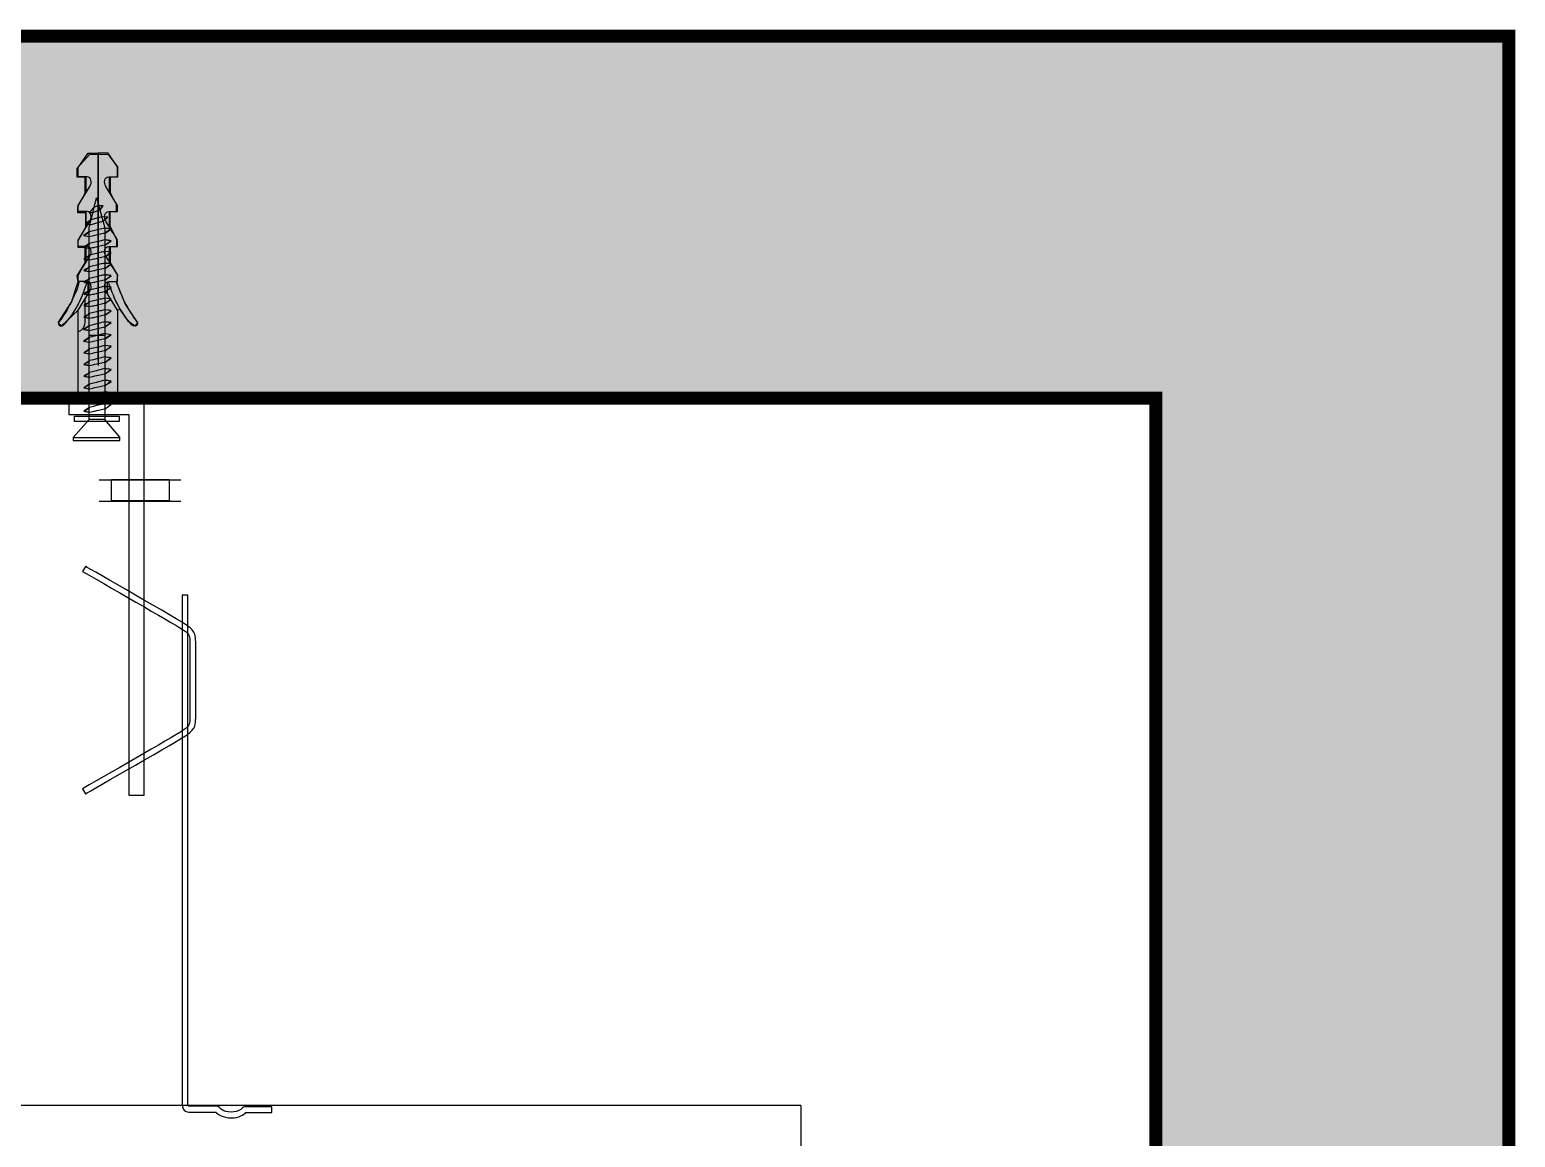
# Model space of a CAD drawing. Header units: millimetres. Extents: x 24747 to 137666, y -34589 to 43444.
# Drawn here: x 127662.2 to 127890, y 4331.8 to 4501.7 of the extents above; entities that cross this region are included whole.
import ezdxf

# ---------------------------------------------------------------- set-up
doc = ezdxf.new("R2010")
doc.units = ezdxf.units.MM
doc.header["$LTSCALE"] = 10
doc.layers.add('Pannelli', color=7, linetype='Continuous')

msp = doc.modelspace()

# ---------------------------------------------------------------- hatches: boundary and pattern name
at = {"layer": 'Pannelli'}
h = msp.add_hatch(dxfattribs=at)
h.set_pattern_fill('GRAVEL', color=256, scale=48.572414, style=0)
h.set_pattern_definition([(-131.9872, (123472.8105, 2409.8356), (-388.579226, -437.151791), [6.53474, -646.94026]), (-175.0303, (123468.439, 2404.9784), (582.8690187, 48.5719917), [11.2138, -1110.16745]), (132.5104, (123457.2673, 2404.007), (485.7236889, -534.296975), [7.907, -782.79458]), (-92.7263, (123438.324, 2391.8638), (48.5722205, 971.4482937), [10.21177, -1010.96476]), (-67.1663, (123437.8383, 2381.6636), (-242.862551, 582.8687934), [10.01345, -991.3325]), (-2.7263, (123441.7241, 2372.4348), (-971.4482937, 48.5722205), [10.21177, -1010.96476]), (37.6942, (123451.9243, 2371.9491), (-631.4417384, -485.72367366), [13.50454, -1336.94836]), (72.2553, (123462.6103, 2380.2064), (340.00742056, 1068.5929243), [12.74968, -1262.21834]), (121.4296, (123466.496, 2392.3495), (-388.5797117, 631.4411405), [10.24635, -1014.38984]), (175.2364, (123461.153, 2401.0926), (534.2965996, -48.5720027), [11.6978, -573.19155]), (-137.6026, (123449.4957, 2402.064), (-582.8693247, -534.2961691), [15.12778, -1497.65145]), (138.8141, (123486.4108, 2391.378), (-340.007041, 291.4343533), [5.1633, -511.1685]), (171.4692, (123482.525, 2394.7782), (631.4412983, -97.1452121), [9.82314, -972.49312]), (-135, (123472.81, 2396.235), (-5e-15, -48.57243), [6.86916, -61.8226]), (-156.8014, (123469.4104, 2402.064), (242.862057, 97.144892), [3.6992, -366.2173]), (-68.1986, (123466.01, 2400.607), (-48.57241, 145.717255), [5.2314, -256.33907]), (30.9638, (123467.953, 2395.75), (145.717146, 97.144949), [8.49672, -274.7267]), (161.5651, (123475.239, 2400.121), (97.14485, -48.572336), [6.14397, -147.4555]), (16.3895, (123437.8383, 2400.6068), (485.7242465, 145.7168878), [8.60703, -852.09833]), (70.3462, (123446.0956, 2403.0355), (-194.289425, -534.2966574), [7.22082, -714.86003]), (-66.8014, (123475.239, 2409.8356), (-97.144892, 242.862057), [7.3983, -362.51817]), (-16.3895, (123478.1534, 2403.0355), (-485.7242465, 145.7168878), [8.60703, -852.09833]), (-20.556, (123437.8383, 2370.492), (-242.8621594, 97.1446335), [8.30005, -406.70285]), (-65.2249, (123445.61, 2367.5776), (-242.8616905, 534.2967199), [6.9545, -688.49663]), (66.8014, (123475.725, 2361.263), (97.144892, 242.862057), [7.3983, -362.51817]), (17.354, (123478.6392, 2368.0633), (-631.4414797, -194.2893888), [8.14224, -806.0798]), (69.444, (123451.9243, 2361.263), (-97.1446335, -242.8621594), [4.15003, -410.85287]), (101.3099, (123472.8105, 2361.263), (-48.572299, 194.289692), [2.4767, -245.19495]), (165.9638, (123472.325, 2363.692), (145.717268, -48.57232), [10.01345, -190.2557]), (-173.991, (123462.6103, 2366.1204), (485.7241276, 48.5723808), [9.27976, -918.6949]), (-56.3099, (123467.953, 2391.378), (-48.57248, 97.144806), [7.0052, -168.1251]), (-6.8428, (123471.839, 2385.5494), (825.7310067, -97.1452164), [12.23024, -1210.7919]), (60.9454, (123483.982, 2384.092), (-194.289657, -340.0069165), [5.0008, -495.0828]), (90, (123486.41, 2388.464), (-48.5724, 48.5724), [2.91434, -45.65807]), (120.2564, (123461.6388, 2367.5776), (194.2894075, -340.007017), [6.74787, -668.04167]), (48.0128, (123458.2388, 2373.4063), (388.579226, 437.151791), [13.06948, -640.4055]), (0, (123466.98, 2383.12), (48.5724, 48.5724), [12.62883, -35.9436]), (-34.6952, (123479.6106, 2383.1208), (-485.7238608, 340.007316), [7.67998, -760.3173]), (-105.9454, (123485.925, 2378.749), (-48.572409, -194.289662), [7.07224, -346.54028]), (-152.354, (123483.9821, 2371.9491), (-922.8756618, -485.72451435), [11.5148, -1139.969]), (175.4261, (123473.782, 2366.6062), (-631.4414087, 48.57216145), [12.1819, -1206.00806])])
h.paths.add_polyline_path([(126169.57034, 4445.15001), (126169.57034, 4206.01539), (126115.4468, 4206.01539), (126115.4468, 4500.66134), (127889.03391, 4500.66134), (127889.03391, 4213.23387), (127834.91036, 4213.23387), (127834.91036, 4445.15001)])

# ---------------------------------------------------------------- linework, layer by layer
for p, q in [((127669.48789, 4480.43046), (127671.40179, 4482.57251)), ((127669.61932, 4480.54195), (127671.13449, 4482.71207)), ((127671.13449, 4482.71207), (127672.65113, 4482.71207)), ((127671.40179, 4482.57251), (127674.20765, 4482.52304)), ((127672.65113, 4482.71207), (127672.65113, 4450.95778)), ((127672.6851, 4482.71207), (127672.6851, 4450.13153)), ((127674.20027, 4482.71207), (127672.6851, 4482.71207)), ((127675.71544, 4480.54195), (127674.20027, 4482.71207)), ((127674.20765, 4482.52304), (127675.65046, 4480.62539)), ((127669.48789, 4479.06813), (127669.48789, 4480.43046)), ((127669.61932, 4479.09545), (127669.61932, 4480.54195)), ((127675.65046, 4480.62539), (127675.65046, 4479.06813)), ((127675.68147, 4479.09545), (127675.68147, 4480.54195)), ((127670.72099, 4479.06813), (127669.48789, 4479.06813)), ((127670.72099, 4476.60266), (127670.72099, 4479.06813)), ((127670.85981, 4476.75403), (127670.85981, 4479.09545)), ((127674.44098, 4476.75403), (127674.44098, 4479.09545)), ((127675.65046, 4479.06813), (127674.54731, 4479.06813)), ((127674.54731, 4479.06813), (127674.54731, 4476.66764)), ((127669.55287, 4474.52706), (127670.72099, 4476.60266)), ((127671.31946, 4471.29441), (127672.44623, 4475.86502)), ((127672.44623, 4475.86502), (127673.73102, 4471.29441)), ((127674.54731, 4476.66764), (127675.45552, 4474.85121)), ((127675.45552, 4474.85121), (127675.45552, 4473.74806)), ((127669.55287, 4473.55387), (127669.55287, 4474.52706)), ((127670.78449, 4473.55387), (127669.55287, 4473.55387)), ((127669.61932, 4473.75692), (127669.61932, 4474.72126)), ((127670.78449, 4471.34757), (127670.78449, 4473.55387)), ((127670.85981, 4471.3808), (127670.85981, 4473.72296)), ((127671.41323, 4473.7045), (127671.97662, 4474.36166)), ((127671.75806, 4473.54796), (127671.41323, 4473.7045)), ((127672.00837, 4474.39267), (127671.41397, 4473.73551)), ((127671.41397, 4473.73551), (127671.78907, 4473.57897)), ((127673.22966, 4472.98383), (127671.57051, 4472.48321)), ((127671.78907, 4473.57897), (127672.97935, 4474.08108)), ((127672.75931, 4474.70723), (127672.00837, 4474.39267)), ((127673.41721, 4474.64373), (127672.75931, 4474.70723)), ((127673.44896, 4474.64373), (127672.7918, 4474.64373)), ((127672.97935, 4474.08108), (127673.41721, 4474.64373)), ((127672.97935, 4474.04859), (127673.44896, 4474.64373)), ((127674.13714, 4472.8908), (127673.22966, 4472.98383)), ((127674.16889, 4472.92181), (127673.32343, 4472.98383)), ((127673.41721, 4472.29566), (127674.13714, 4472.8908)), ((127673.47997, 4472.32667), (127674.16889, 4472.92181)), ((127674.44098, 4471.3808), (127674.44098, 4473.72296)), ((127675.45552, 4473.74806), (127674.48381, 4473.74806)), ((127674.48381, 4473.74806), (127674.48381, 4471.5425)), ((127675.68147, 4473.75692), (127675.68147, 4474.72199)), ((127669.61784, 4469.33695), (127670.78449, 4471.34757)), ((127671.31946, 4470.63577), (127670.44299, 4470.07164)), ((127670.47474, 4470.0421), (127671.31946, 4470.63577)), ((127671.57051, 4472.48321), (127670.75533, 4471.88955)), ((127670.75533, 4471.88955), (127671.57051, 4472.48321)), ((127670.75533, 4471.88955), (127671.44498, 4471.73153)), ((127671.44498, 4471.73153), (127670.75533, 4471.88955)), ((127671.31946, 4454.73093), (127671.31946, 4471.29441)), ((127673.66752, 4471.23091), (127671.31946, 4470.63577)), ((127671.31946, 4469.91658), (127673.73102, 4470.47923)), ((127671.44498, 4471.73153), (127673.41721, 4472.29566)), ((127674.60675, 4471.07437), (127673.66752, 4471.23091)), ((127673.73102, 4471.29441), (127673.73102, 4454.73093)), ((127673.73102, 4470.47923), (127674.60675, 4471.07437)), ((127674.66877, 4471.07437), (127673.79305, 4471.19989)), ((127673.79305, 4470.47923), (127674.66877, 4471.07437)), ((127674.48381, 4471.5425), (127675.52198, 4469.5304)), ((127669.61784, 4468.2338), (127669.61784, 4469.33695)), ((127670.72099, 4468.2338), (127669.61784, 4468.2338)), ((127669.6208, 4468.38443), (127669.6208, 4469.34876)), ((127670.44299, 4470.07164), (127671.31946, 4469.91658)), ((127671.31946, 4469.88409), (127670.47474, 4470.0421)), ((127670.72099, 4465.89828), (127670.72099, 4468.2338)), ((127670.85981, 4465.97286), (127670.85981, 4468.34972)), ((127674.44246, 4465.97286), (127674.44098, 4468.34972)), ((127675.52198, 4468.36301), (127674.54731, 4468.36301)), ((127674.54731, 4468.36301), (127674.54731, 4465.89828)), ((127675.52198, 4469.5304), (127675.52198, 4468.36301)), ((127675.68147, 4468.38443), (127675.68147, 4469.34876)), ((127669.48789, 4463.88692), (127670.72099, 4465.89828)), ((127674.54731, 4465.89828), (127675.65046, 4464.01688)), ((127669.61784, 4462.9787), (127669.48789, 4463.88692)), ((127669.6208, 4463.0459), (127669.6208, 4464.01023)), ((127675.65046, 4464.01688), (127675.52198, 4462.84875)), ((127675.68147, 4463.0459), (127675.68147, 4463.97626)), ((127668.57967, 4459.86493), (127669.61784, 4462.9787)), ((127671.16993, 4461.15268), (127671.16993, 4462.97723)), ((127674.13234, 4461.15268), (127674.13234, 4462.97723)), ((127675.52198, 4462.84875), (127676.88356, 4459.47506)), ((127666.56831, 4456.68544), (127668.57967, 4459.86493)), ((127676.88356, 4459.47506), (127678.69999, 4456.68544)), ((127667.08666, 4456.23207), (127666.56831, 4456.68544)), ((127669.6208, 4458.63847), (127667.08666, 4456.23207)), ((127669.6208, 4446.03275), (127669.6208, 4458.63847)), ((127669.6208, 4446.03275), (127669.6208, 4458.63847)), ((127673.66752, 4456.86044), (127671.31946, 4456.26382)), ((127674.60675, 4456.70242), (127673.66752, 4456.86044)), ((127673.73102, 4456.10728), (127674.60675, 4456.70242)), ((127674.66877, 4456.73491), (127673.79305, 4456.86044)), ((127673.79305, 4456.13977), (127674.66877, 4456.73491)), ((127676.1053, 4458.76104), (127675.68147, 4458.63847)), ((127675.68147, 4458.63847), (127675.68147, 4446.03275)), ((127675.68147, 4458.63847), (127675.68147, 4446.03275)), ((127677.33841, 4456.88037), (127676.1053, 4458.76104)), ((127678.3116, 4456.16636), (127677.33841, 4456.88037)), ((127678.69999, 4456.68544), (127678.3116, 4456.16636)), ((127671.31946, 4456.26382), (127670.44299, 4455.70117)), ((127670.44299, 4455.70117), (127671.31946, 4455.54463)), ((127671.31946, 4454.44296), (127670.44299, 4453.87884)), ((127670.47474, 4455.70117), (127671.31946, 4456.29631)), ((127671.31946, 4455.54463), (127670.47474, 4455.70117)), ((127670.47474, 4453.8493), (127671.31946, 4454.44296)), ((127671.31946, 4455.54463), (127673.73102, 4456.10728)), ((127671.31946, 4441.8904), (127671.31946, 4455.1016)), ((127673.66752, 4455.0381), (127671.31946, 4454.44296)), ((127673.73102, 4454.73093), (127671.31946, 4454.73093)), ((127674.60675, 4454.88156), (127673.66752, 4455.0381)), ((127673.73102, 4455.1016), (127673.73102, 4441.8904)), ((127673.73102, 4454.28643), (127674.60675, 4454.88156)), ((127674.66877, 4454.88156), (127673.79305, 4455.00709)), ((127673.79305, 4454.28643), (127674.66877, 4454.88156)), ((127670.44299, 4453.87884), (127671.31946, 4453.72378)), ((127671.31946, 4453.69129), (127670.47474, 4453.8493)), ((127671.31946, 4453.72378), (127673.73102, 4454.28643)), ((127675.68147, 4446.03275), (127669.61932, 4446.03275)), ((127669.61932, 4446.03275), (127669.6208, 4446.03275)), ((127675.68147, 4446.03275), (127669.61932, 4446.03275)), ((127669.61932, 4446.03275), (127669.6208, 4446.03275)), ((127679.75478, 4445.15001), (127668.20937, 4445.15001)), ((127668.20937, 4445.15001), (127668.20937, 4442.62177)), ((127679.75478, 4384.25827), (127679.75478, 4445.15001)), ((127668.20937, 4442.62177), (127677.372, 4442.62177)), ((127671.31059, 4441.8904), (127668.84439, 4439.10816)), ((127669.0803, 4441.54004), (127669.0803, 4442.38512)), ((127669.0803, 4442.38512), (127675.93584, 4442.38512)), ((127675.93584, 4441.54004), (127669.0803, 4441.54004)), ((127673.73102, 4441.8904), (127671.31946, 4441.8904)), ((127676.02297, 4439.15247), (127673.72216, 4441.8904)), ((127675.93584, 4442.38512), (127675.93584, 4441.54004)), ((127677.372, 4442.62177), (127677.372, 4384.25827)), ((127668.84439, 4439.10816), (127668.84439, 4438.65479)), ((127668.84439, 4439.10816), (127676.00156, 4439.10816)), ((127668.84439, 4438.65479), (127676.02297, 4438.65479)), ((127676.02297, 4438.65479), (127676.02297, 4439.15247)), ((127672.82059, 4432.63289), (127685.37906, 4432.63289)), ((127674.75812, 4429.37513), (127674.75812, 4432.65061)), ((127674.75812, 4432.65061), (127683.57888, 4432.65061)), ((127683.57888, 4432.65061), (127683.57888, 4429.37513)), ((127672.82059, 4429.33526), (127685.37906, 4429.33526)), ((127683.57888, 4429.37513), (127674.75812, 4429.37513)), ((127677.372, 4384.25827), (127679.75478, 4384.25827)), ((127780.45469, 4336.63522), (127003.62814, 4336.63522)), ((127773.20891, 4336.63522), (127773.20891, 4336.61233)), ((127780.45469, 4336.63522), (127780.45469, 4319.82623))]:
    msp.add_line(p, q, dxfattribs=at)
at = {"layer": 'Pannelli', "const_width": 2}
for points in [[(126169.57034, 4445.15001), (126169.57034, 4206.01539), (126115.4468, 4206.01539), (126115.4468, 4500.66134), (127889.03391, 4500.66134), (127889.03391, 4213.23387), (127834.91036, 4213.23387), (127834.91036, 4445.15001), (126169.57034, 4445.15001)], [(127003.62814, 4500.66134), (127889.03391, 4500.66134), (127889.03391, 4213.23387)], [(127003.62814, 4445.15001), (127834.91036, 4445.15001), (127834.91036, 4213.23387)]]:
    msp.add_lwpolyline(points, dxfattribs=at)
at = {"layer": 'Pannelli'}
for points in [[(127670.99715, 4479.09545), (127670.99715, 4479.09545), (127669.61932, 4479.09545), (127669.61932, 4479.09545)], [(127669.61932, 4474.72126), (127669.61932, 4474.72126), (127671.41065, 4477.61425), (127671.41065, 4477.61425)], [(127671.41065, 4477.61425), (127671.79018, 4478.20053), (127671.65136, 4479.06075), (127670.99715, 4479.09545)], [(127673.85618, 4477.61425), (127673.51062, 4478.20053), (127673.64943, 4479.06075), (127674.30364, 4479.09545)], [(127675.68147, 4474.72199), (127675.68147, 4474.72199), (127673.85618, 4477.61425), (127673.85618, 4477.61425)], [(127674.30364, 4479.09545), (127674.30364, 4479.09545), (127675.68147, 4479.09545), (127675.68147, 4479.09545)], [(127670.99715, 4473.75692), (127670.51572, 4473.75692), (127670.68703, 4473.75692), (127669.61932, 4473.75692)], [(127671.41065, 4472.27572), (127671.79018, 4472.862), (127671.65136, 4473.72296), (127670.99715, 4473.75692)], [(127673.85618, 4472.27572), (127673.51062, 4472.862), (127673.64943, 4473.72296), (127674.30364, 4473.75692)], [(127674.30364, 4473.75692), (127674.75258, 4473.75692), (127674.61376, 4473.75692), (127675.68147, 4473.75692)], [(127669.6208, 4469.38346), (127670.2056, 4470.34706), (127669.99885, 4470.00297), (127671.41065, 4472.27572)], [(127675.68147, 4469.38346), (127675.09667, 4470.34706), (127675.26797, 4470.00297), (127673.85618, 4472.27572)], [(127670.99715, 4468.41913), (127670.51572, 4468.41913), (127670.68703, 4468.41913), (127669.6208, 4468.41913)], [(127671.38222, 4468.88284), (127671.10089, 4468.69529), (127671.19467, 4468.75731), (127670.50575, 4468.2877)], [(127670.50575, 4468.2877), (127670.78634, 4468.25669), (127670.6933, 4468.25669), (127671.38222, 4468.13116)], [(127671.41065, 4466.93793), (127671.79018, 4467.48877), (127671.65136, 4468.38443), (127670.99715, 4468.41913)], [(127673.76204, 4469.41448), (127672.97935, 4469.22693), (127673.22966, 4469.28895), (127671.38222, 4468.88284)], [(127671.38222, 4468.13116), (127672.19592, 4468.31871), (127671.91459, 4468.25669), (127673.79305, 4468.69529)], [(127673.85618, 4466.93793), (127673.51062, 4467.48877), (127673.64943, 4468.38443), (127674.30364, 4468.41913)], [(127674.66877, 4469.25794), (127674.35717, 4469.32144), (127674.45095, 4469.28895), (127673.76204, 4469.41448)], [(127673.79305, 4468.69529), (127674.10612, 4468.91385), (127674.01161, 4468.85183), (127674.66877, 4469.25794)], [(127674.30364, 4468.41913), (127674.75258, 4468.41913), (127674.61376, 4468.41913), (127675.68147, 4468.41913)], [(127669.6208, 4464.01023), (127670.2056, 4465.00853), (127669.99885, 4464.66518), (127671.41065, 4466.93793)], [(127671.38222, 4467.0989), (127671.10089, 4466.87886), (127671.19467, 4466.97337), (127670.50575, 4466.50228)], [(127670.50575, 4466.50228), (127670.78634, 4466.44026), (127670.6933, 4466.47127), (127671.38222, 4466.34722)], [(127673.76204, 4467.66155), (127672.97935, 4467.474), (127673.22966, 4467.53602), (127671.38222, 4467.0989)], [(127671.38222, 4466.34722), (127672.19592, 4466.53477), (127671.91459, 4466.47127), (127673.79305, 4466.90987)], [(127673.76204, 4465.87761), (127672.97935, 4465.69006), (127673.22966, 4465.75208), (127671.38222, 4465.28099)], [(127674.66877, 4467.50501), (127674.35717, 4467.56851), (127674.45095, 4467.53602), (127673.76204, 4467.66155)], [(127674.66877, 4465.72107), (127674.35717, 4465.78309), (127674.45095, 4465.75208), (127673.76204, 4465.87761)], [(127673.79305, 4466.90987), (127674.10612, 4467.12991), (127674.01161, 4467.06641), (127674.66877, 4467.50501)], [(127673.79305, 4465.12593), (127674.10612, 4465.31348), (127674.01161, 4465.28099), (127674.66877, 4465.72107)], [(127675.68147, 4464.01023), (127675.09667, 4465.01), (127675.26797, 4464.66518), (127673.85618, 4466.93793)], [(127671.38222, 4465.28099), (127671.10089, 4465.09492), (127671.19467, 4465.15694), (127670.50575, 4464.71834)], [(127670.50575, 4464.71834), (127670.78634, 4464.65632), (127670.6933, 4464.68733), (127671.38222, 4464.5618)], [(127671.38222, 4463.49705), (127671.10089, 4463.3095), (127671.19467, 4463.373), (127670.50575, 4462.9344)], [(127671.38222, 4464.5618), (127672.19592, 4464.74935), (127671.91459, 4464.68733), (127673.79305, 4465.12593)], [(127673.76204, 4464.09219), (127672.97935, 4463.90464), (127673.22966, 4463.96666), (127671.38222, 4463.49705)], [(127674.66877, 4463.93565), (127674.35717, 4463.99768), (127674.45095, 4463.96666), (127673.76204, 4464.09219)], [(127673.79305, 4463.34051), (127674.10612, 4463.52954), (127674.01161, 4463.46604), (127674.66877, 4463.93565)], [(127669.7921, 4463.0459), (127669.31068, 4461.15268), (127668.07019, 4458.60377), (127666.69384, 4456.88185)], [(127667.38201, 4456.36498), (127669.20583, 4458.19027), (127670.41235, 4460.91049), (127670.99863, 4463.0459)], [(127670.99863, 4463.0459), (127670.99863, 4463.0459), (127669.6208, 4463.0459), (127669.6208, 4463.0459)], [(127669.6208, 4458.63847), (127669.6208, 4458.63847), (127671.41212, 4461.56543), (127671.41212, 4461.56543)], [(127670.50575, 4462.9344), (127670.78634, 4462.8709), (127670.6933, 4462.90339), (127671.38222, 4462.74537)], [(127671.38222, 4461.71311), (127671.10089, 4461.52408), (127671.19467, 4461.58759), (127670.50575, 4461.14898)], [(127670.50575, 4461.14898), (127670.78634, 4461.08696), (127670.6933, 4461.11797), (127671.38222, 4460.96143)], [(127671.41212, 4461.56543), (127671.79018, 4462.15024), (127671.65136, 4463.01193), (127670.99863, 4463.0459)], [(127671.38222, 4462.74537), (127672.19592, 4462.96541), (127671.91459, 4462.90339), (127673.79305, 4463.34051)], [(127673.76204, 4462.30825), (127672.97935, 4462.11922), (127673.22966, 4462.18272), (127671.38222, 4461.71311)], [(127671.38222, 4460.96143), (127672.19592, 4461.18), (127671.91459, 4461.08696), (127673.79305, 4461.55657)], [(127673.85618, 4461.56543), (127673.51209, 4462.15024), (127673.64943, 4463.01193), (127674.30364, 4463.0459)], [(127674.66877, 4462.15171), (127674.35717, 4462.21374), (127674.45095, 4462.18272), (127673.76204, 4462.30825)], [(127673.79305, 4461.55657), (127674.10612, 4461.74412), (127674.01161, 4461.6821), (127674.66877, 4462.15171)], [(127675.68147, 4458.63847), (127675.68147, 4458.63847), (127673.85618, 4461.56543), (127673.85618, 4461.56543)], [(127677.92026, 4456.36498), (127676.09497, 4458.19027), (127674.88992, 4460.91122), (127674.26968, 4463.0459)], [(127674.30364, 4463.0459), (127674.30364, 4463.0459), (127675.68147, 4463.0459), (127675.68147, 4463.0459)], [(127675.51016, 4463.0459), (127675.99159, 4461.15268), (127677.26605, 4458.60377), (127678.64387, 4456.88185)], [(127671.38222, 4459.92769), (127671.10089, 4459.74014), (127671.19467, 4459.80217), (127670.50575, 4459.33403)], [(127670.50575, 4459.33403), (127670.78634, 4459.30154), (127670.6933, 4459.30154), (127671.38222, 4459.17602)], [(127670.65306, 4460.32495), (127670.65306, 4460.32495), (127670.65306, 4456.77848), (127670.65306, 4456.77848)], [(127673.76204, 4460.49182), (127672.97935, 4460.30427), (127673.22966, 4460.39731), (127671.38222, 4459.92769)], [(127671.38222, 4459.17602), (127672.19592, 4459.36357), (127671.91459, 4459.30154), (127673.79305, 4459.77116)], [(127674.66877, 4460.33528), (127674.35717, 4460.39731), (127674.45095, 4460.39731), (127673.76204, 4460.49182)], [(127673.79305, 4459.77116), (127674.10612, 4459.96018), (127674.01161, 4459.89668), (127674.66877, 4460.33528)], [(127666.69384, 4456.88185), (127666.41768, 4456.43365), (127666.83118, 4455.98619), (127667.38201, 4456.36498)], [(127670.65306, 4456.77848), (127670.6191, 4456.02089), (127670.03429, 4455.36595), (127669.65476, 4455.36595)], [(127671.38222, 4458.14228), (127671.10089, 4457.9562), (127671.19467, 4458.01823), (127670.50575, 4457.54861)], [(127670.50575, 4457.54861), (127670.78634, 4457.51613), (127670.6933, 4457.51613), (127671.38222, 4457.39208)], [(127673.76204, 4458.7064), (127672.97935, 4458.51885), (127673.22966, 4458.58088), (127671.38222, 4458.14228)], [(127671.38222, 4457.39208), (127672.19592, 4457.57963), (127671.91459, 4457.51613), (127673.79305, 4457.9562)], [(127674.66877, 4458.54987), (127674.35717, 4458.61337), (127674.45095, 4458.61337), (127673.76204, 4458.7064)], [(127673.79305, 4457.9562), (127674.10612, 4458.17477), (127674.01161, 4458.11274), (127674.66877, 4458.54987)], [(127678.64387, 4456.88185), (127678.88459, 4456.43365), (127678.50506, 4455.98619), (127677.92026, 4456.36498)], [(127671.38222, 4452.69003), (127671.10089, 4452.50248), (127671.19467, 4452.56451), (127670.50575, 4452.0949)], [(127670.50575, 4452.0949), (127670.78634, 4452.06388), (127670.6933, 4452.06388), (127671.38222, 4451.93836)], [(127673.76204, 4453.22167), (127672.97935, 4453.03412), (127673.22966, 4453.09615), (127671.38222, 4452.69003)], [(127671.38222, 4451.93836), (127672.19592, 4452.12591), (127671.91459, 4452.06388), (127673.79305, 4452.50248)], [(127674.66877, 4453.06513), (127674.35717, 4453.12864), (127674.45095, 4453.09615), (127673.76204, 4453.22167)], [(127673.79305, 4452.50248), (127674.10612, 4452.72105), (127674.01161, 4452.65902), (127674.66877, 4453.06513)], [(127671.38222, 4450.90609), (127671.10089, 4450.68606), (127671.19467, 4450.78057), (127670.50575, 4450.30948)], [(127670.50575, 4450.30948), (127670.78634, 4450.24745), (127670.6933, 4450.27847), (127671.38222, 4450.15442)], [(127673.76204, 4451.46874), (127672.97935, 4451.28119), (127673.22966, 4451.34322), (127671.38222, 4450.90609)], [(127671.38222, 4450.15442), (127672.19592, 4450.34197), (127671.91459, 4450.27847), (127673.79305, 4450.71707)], [(127674.66877, 4451.31221), (127674.35717, 4451.37571), (127674.45095, 4451.34322), (127673.76204, 4451.46874)], [(127673.79305, 4450.71707), (127674.10612, 4450.93711), (127674.01161, 4450.87361), (127674.66877, 4451.31221)], [(127671.38222, 4449.08819), (127671.10089, 4448.90211), (127671.19467, 4448.96414), (127670.50575, 4448.52554)], [(127670.50575, 4448.52554), (127670.78634, 4448.46351), (127670.6933, 4448.49453), (127671.38222, 4448.369)], [(127673.76204, 4449.6848), (127672.97935, 4449.49725), (127673.22966, 4449.55928), (127671.38222, 4449.08819)], [(127671.38222, 4448.369), (127672.19592, 4448.55655), (127671.91459, 4448.49453), (127673.79305, 4448.93313)], [(127673.76204, 4447.89939), (127672.97935, 4447.71184), (127673.22966, 4447.77386), (127671.38222, 4447.30425)], [(127674.66877, 4449.52827), (127674.35717, 4449.59029), (127674.45095, 4449.55928), (127673.76204, 4449.6848)], [(127674.66877, 4447.74285), (127674.35717, 4447.80487), (127674.45095, 4447.77386), (127673.76204, 4447.89939)], [(127673.79305, 4448.93313), (127674.10612, 4449.12068), (127674.01161, 4449.08819), (127674.66877, 4449.52827)], [(127673.79305, 4447.14771), (127674.10612, 4447.33674), (127674.01161, 4447.27324), (127674.66877, 4447.74285)], [(127671.38222, 4447.30425), (127671.10089, 4447.1167), (127671.19467, 4447.1802), (127670.50575, 4446.7416)], [(127670.50575, 4446.7416), (127670.78634, 4446.6781), (127670.6933, 4446.71059), (127671.38222, 4446.55257)], [(127671.38222, 4445.52031), (127671.10089, 4445.33128), (127671.19467, 4445.39478), (127670.50575, 4444.95618)], [(127671.38222, 4446.55257), (127672.19592, 4446.77261), (127671.91459, 4446.71059), (127673.79305, 4447.14771)], [(127673.76204, 4446.11545), (127672.97935, 4445.92642), (127673.22966, 4445.98992), (127671.38222, 4445.52031)], [(127671.38222, 4444.76863), (127672.19592, 4444.98719), (127671.91459, 4444.89416), (127673.79305, 4445.36377)], [(127674.66877, 4445.95891), (127674.35717, 4446.02093), (127674.45095, 4445.98992), (127673.76204, 4446.11545)], [(127673.79305, 4445.36377), (127674.10612, 4445.55132), (127674.01161, 4445.48929), (127674.66877, 4445.95891)], [(127670.50575, 4444.95618), (127670.78634, 4444.89416), (127670.6933, 4444.92517), (127671.38222, 4444.76863)], [(127671.38222, 4443.73489), (127671.10089, 4443.54734), (127671.19467, 4443.60936), (127670.50575, 4443.14123)], [(127670.50575, 4443.14123), (127670.78634, 4443.10874), (127670.6933, 4443.10874), (127671.38222, 4442.98321)], [(127673.76204, 4444.29902), (127672.97935, 4444.11147), (127673.22966, 4444.2045), (127671.38222, 4443.73489)], [(127671.38222, 4442.98321), (127672.19592, 4443.17076), (127671.91459, 4443.10874), (127673.79305, 4443.57835)], [(127674.66877, 4444.14248), (127674.35717, 4444.2045), (127674.45095, 4444.2045), (127673.76204, 4444.29902)], [(127673.79305, 4443.57835), (127674.10612, 4443.76738), (127674.01161, 4443.70388), (127674.66877, 4444.14248)], [(127670.74573, 4419.3353), (127670.74573, 4419.3353), (127670.3027, 4418.55925), (127670.3027, 4418.55925)], [(127670.3027, 4418.55925), (127675.34218, 4415.67955), (127685.08666, 4410.0811), (127685.89667, 4409.50295)], [(127686.41576, 4410.22878), (127685.36799, 4410.97824), (127671.34235, 4418.99416), (127670.74573, 4419.3353)], [(127685.56144, 4414.92787), (127685.56144, 4414.92787), (127685.56144, 4336.82166), (127685.56144, 4336.82166)], [(127686.45415, 4414.92787), (127686.45415, 4414.92787), (127685.56144, 4414.92787), (127685.56144, 4414.92787)], [(127686.45415, 4336.82166), (127686.45415, 4336.82166), (127686.45415, 4414.92787), (127686.45415, 4414.92787)], [(127685.89667, 4409.50295), (127686.75246, 4408.89156), (127686.75246, 4408.49653), (127686.75246, 4407.78103)], [(127687.64591, 4407.78103), (127687.64591, 4408.55338), (127687.64591, 4409.35084), (127686.41576, 4410.22878)], [(127686.75246, 4407.78103), (127686.75246, 4407.78103), (127686.75246, 4396.02002), (127686.75246, 4396.02002)], [(127687.64591, 4396.02002), (127687.64591, 4396.02002), (127687.64591, 4407.78103), (127687.64591, 4407.78103)], [(127686.75246, 4396.02002), (127686.75246, 4395.30453), (127686.75246, 4394.90949), (127685.89667, 4394.29884)], [(127686.41576, 4393.57227), (127687.64591, 4394.45021), (127687.64591, 4395.24841), (127687.64591, 4396.02002)], [(127685.89667, 4394.29884), (127685.08666, 4393.72069), (127675.34218, 4388.12151), (127670.3027, 4385.2418)], [(127670.74573, 4384.46576), (127671.34235, 4384.80689), (127685.36799, 4392.82281), (127686.41576, 4393.57227)], [(127670.3027, 4385.2418), (127670.3027, 4385.2418), (127670.74573, 4384.46576), (127670.74573, 4384.46576)], [(127685.56144, 4336.82166), (127685.56144, 4335.63064), (127686.50215, 4335.63064), (127687.12461, 4335.63064)], [(127687.12461, 4336.52409), (127686.45415, 4336.52409), (127686.45415, 4336.52409), (127686.45415, 4336.82166)], [(127690.92065, 4336.52409), (127690.92065, 4336.52409), (127687.12461, 4336.52409), (127687.12461, 4336.52409)], [(127691.27507, 4336.34835), (127691.1909, 4336.4569), (127691.05799, 4336.52409), (127690.92065, 4336.52409)], [(127695.16415, 4336.44951), (127695.02534, 4336.44951), (127694.89095, 4336.3801), (127694.80677, 4336.27082)], [(127699.33234, 4336.44951), (127699.33234, 4336.44951), (127695.16415, 4336.44951), (127695.16415, 4336.44951)], [(127699.33234, 4335.55606), (127699.33234, 4335.55606), (127699.33234, 4336.44951), (127699.33234, 4336.44951)], [(127687.12461, 4335.63064), (127687.12461, 4335.63064), (127690.37424, 4335.63064), (127690.72571, 4335.63064)], [(127695.35761, 4335.55606), (127695.70982, 4335.55606), (127699.33234, 4335.55606), (127699.33234, 4335.55606)]]:
    msp.add_open_spline(points, degree=3, dxfattribs=at)
for points, knots in [([(127671.38222, 4468.06914), (127671.10089, 4468.16365), (127671.19393, 4468.13116), (127670.53677, 4468.25669), (127670.81883, 4468.47673), (127670.72432, 4468.41322), (127671.38222, 4468.85183)], [0, 0, 0, 0, 1, 1, 1, 2, 2, 2, 2]), ([(127673.82406, 4468.66428), (127674.13714, 4468.88284), (127674.04336, 4468.81934), (127674.70052, 4469.28895), (127674.4192, 4469.32144), (127674.51297, 4469.32144), (127673.82406, 4469.41448)], [0, 0, 0, 0, 1, 1, 1, 2, 2, 2, 2]), ([(127671.38222, 4466.31621), (127671.10089, 4466.37823), (127671.19393, 4466.37823), (127670.53677, 4466.47127), (127670.81883, 4466.69131), (127670.72432, 4466.62781), (127671.38222, 4467.06641)], [0, 0, 0, 0, 1, 1, 1, 2, 2, 2, 2]), ([(127673.82406, 4466.87886), (127674.13714, 4467.0989), (127674.04336, 4467.0354), (127674.70052, 4467.50501), (127674.4192, 4467.53602), (127674.51297, 4467.53602), (127673.82406, 4467.63054)], [0, 0, 0, 0, 1, 1, 1, 2, 2, 2, 2]), ([(127673.82406, 4465.09492), (127674.13714, 4465.31348), (127674.04336, 4465.24998), (127674.70052, 4465.72107), (127674.4192, 4465.75208), (127674.51297, 4465.75208), (127673.82406, 4465.81411)], [0, 0, 0, 0, 1, 1, 1, 2, 2, 2, 2]), ([(127671.38222, 4464.49978), (127671.10089, 4464.59282), (127671.19393, 4464.5618), (127670.53677, 4464.68733), (127670.81883, 4464.87488), (127670.72432, 4464.81286), (127671.38222, 4465.28099)], [0, 0, 0, 0, 1, 1, 1, 2, 2, 2, 2]), ([(127671.38222, 4462.71436), (127671.10089, 4462.77639), (127671.19393, 4462.77639), (127670.53677, 4462.90339), (127670.81883, 4463.12195), (127670.72432, 4463.05845), (127671.38222, 4463.49705)], [0, 0, 0, 0, 1, 1, 1, 2, 2, 2, 2]), ([(127673.82406, 4463.3095), (127674.13714, 4463.52954), (127674.04336, 4463.46604), (127674.70052, 4463.90464), (127674.4192, 4463.96666), (127674.51297, 4463.96666), (127673.82406, 4464.02869)], [0, 0, 0, 0, 1, 1, 1, 2, 2, 2, 2]), ([(127671.38222, 4460.92895), (127671.10089, 4460.99245), (127671.19393, 4460.99245), (127670.53677, 4461.11797), (127670.81883, 4461.30552), (127670.72432, 4461.24202), (127671.38222, 4461.6821)], [0, 0, 0, 0, 1, 1, 1, 2, 2, 2, 2]), ([(127673.82406, 4461.52408), (127674.13714, 4461.74412), (127674.04336, 4461.6821), (127674.70052, 4462.11922), (127674.4192, 4462.18272), (127674.51297, 4462.18272), (127673.82406, 4462.24475)], [0, 0, 0, 0, 1, 1, 1, 2, 2, 2, 2]), ([(127671.38222, 4459.145), (127671.10089, 4459.20851), (127671.19393, 4459.20851), (127670.53677, 4459.30154), (127670.81883, 4459.52158), (127670.72432, 4459.45808), (127671.38222, 4459.92769)], [0, 0, 0, 0, 1, 1, 1, 2, 2, 2, 2]), ([(127673.82406, 4459.74014), (127674.13714, 4459.96018), (127674.04336, 4459.89668), (127674.70052, 4460.33528), (127674.4192, 4460.39731), (127674.51297, 4460.39731), (127673.82406, 4460.46081)], [0, 0, 0, 0, 1, 1, 1, 2, 2, 2, 2]), ([(127671.38222, 4457.35959), (127671.10089, 4457.42309), (127671.19393, 4457.42309), (127670.53677, 4457.54861), (127670.81883, 4457.73616), (127670.72432, 4457.67414), (127671.38222, 4458.11274)], [0, 0, 0, 0, 1, 1, 1, 2, 2, 2, 2]), ([(127673.82406, 4457.92371), (127674.13714, 4458.14228), (127674.04336, 4458.08025), (127674.70052, 4458.54987), (127674.4192, 4458.58088), (127674.51297, 4458.58088), (127673.82406, 4458.67539)], [0, 0, 0, 0, 1, 1, 1, 2, 2, 2, 2]), ([(127671.38222, 4451.87633), (127671.10089, 4451.97085), (127671.19393, 4451.93836), (127670.53677, 4452.06388), (127670.81883, 4452.28392), (127670.72432, 4452.22042), (127671.38222, 4452.65902)], [0, 0, 0, 0, 1, 1, 1, 2, 2, 2, 2]), ([(127673.82406, 4452.47147), (127674.13714, 4452.69003), (127674.04336, 4452.62653), (127674.70052, 4453.09615), (127674.4192, 4453.12864), (127674.51297, 4453.12864), (127673.82406, 4453.22167)], [0, 0, 0, 0, 1, 1, 1, 2, 2, 2, 2]), ([(127671.38222, 4450.12341), (127671.10089, 4450.18543), (127671.19393, 4450.18543), (127670.53677, 4450.27847), (127670.81883, 4450.49851), (127670.72432, 4450.435), (127671.38222, 4450.87361)], [0, 0, 0, 0, 1, 1, 1, 2, 2, 2, 2]), ([(127673.82406, 4450.68606), (127674.13714, 4450.90609), (127674.04336, 4450.84259), (127674.70052, 4451.31221), (127674.4192, 4451.34322), (127674.51297, 4451.34322), (127673.82406, 4451.43773)], [0, 0, 0, 0, 1, 1, 1, 2, 2, 2, 2]), ([(127671.38222, 4448.30698), (127671.10089, 4448.40001), (127671.19393, 4448.369), (127670.53677, 4448.49453), (127670.81883, 4448.68208), (127670.72432, 4448.62005), (127671.38222, 4449.08819)], [0, 0, 0, 0, 1, 1, 1, 2, 2, 2, 2]), ([(127673.82406, 4448.90211), (127674.13714, 4449.12068), (127674.04336, 4449.05718), (127674.70052, 4449.52827), (127674.4192, 4449.55928), (127674.51297, 4449.55928), (127673.82406, 4449.6213)], [0, 0, 0, 0, 1, 1, 1, 2, 2, 2, 2]), ([(127673.82406, 4447.1167), (127674.13714, 4447.33674), (127674.04336, 4447.27324), (127674.70052, 4447.71184), (127674.4192, 4447.77386), (127674.51297, 4447.77386), (127673.82406, 4447.83589)], [0, 0, 0, 0, 1, 1, 1, 2, 2, 2, 2]), ([(127671.38222, 4446.52156), (127671.10089, 4446.58358), (127671.19393, 4446.58358), (127670.53677, 4446.71059), (127670.81883, 4446.92915), (127670.72432, 4446.86565), (127671.38222, 4447.30425)], [0, 0, 0, 0, 1, 1, 1, 2, 2, 2, 2]), ([(127671.38222, 4444.73614), (127671.10089, 4444.79964), (127671.19393, 4444.79964), (127670.53677, 4444.92517), (127670.81883, 4445.11272), (127670.72432, 4445.04922), (127671.38222, 4445.48929)], [0, 0, 0, 0, 1, 1, 1, 2, 2, 2, 2]), ([(127673.82406, 4445.33128), (127674.13714, 4445.55132), (127674.04336, 4445.48929), (127674.70052, 4445.92642), (127674.4192, 4445.98992), (127674.51297, 4445.98992), (127673.82406, 4446.05195)], [0, 0, 0, 0, 1, 1, 1, 2, 2, 2, 2]), ([(127671.38222, 4442.9522), (127671.10089, 4443.0157), (127671.19393, 4443.0157), (127670.53677, 4443.10874), (127670.81883, 4443.32878), (127670.72432, 4443.26528), (127671.38222, 4443.73489)], [0, 0, 0, 0, 1, 1, 1, 2, 2, 2, 2]), ([(127673.82406, 4443.54734), (127674.13714, 4443.76738), (127674.04336, 4443.70388), (127674.70052, 4444.14248), (127674.4192, 4444.2045), (127674.51297, 4444.2045), (127673.82406, 4444.268)], [0, 0, 0, 0, 1, 1, 1, 2, 2, 2, 2]), ([(127694.80677, 4336.27082), (127694.7861, 4336.24424), (127694.29803, 4335.63064), (127693.07969, 4335.63064), (127691.85175, 4335.63064), (127691.29796, 4336.31956), (127691.27507, 4336.34835)], [9, 9, 9, 9, 10, 10, 10, 11, 11, 11, 11]), ([(127690.72571, 4335.63064), (127691.03584, 4335.32569), (127691.79785, 4334.73719), (127693.07969, 4334.73719), (127694.33864, 4334.73719), (127695.05782, 4335.26588), (127695.35761, 4335.55606)], [3, 3, 3, 3, 4, 4, 4, 5, 5, 5, 5])]:
    msp.add_open_spline(points, degree=3, knots=knots, dxfattribs=at)

doc.saveas('drawing.dxf')
